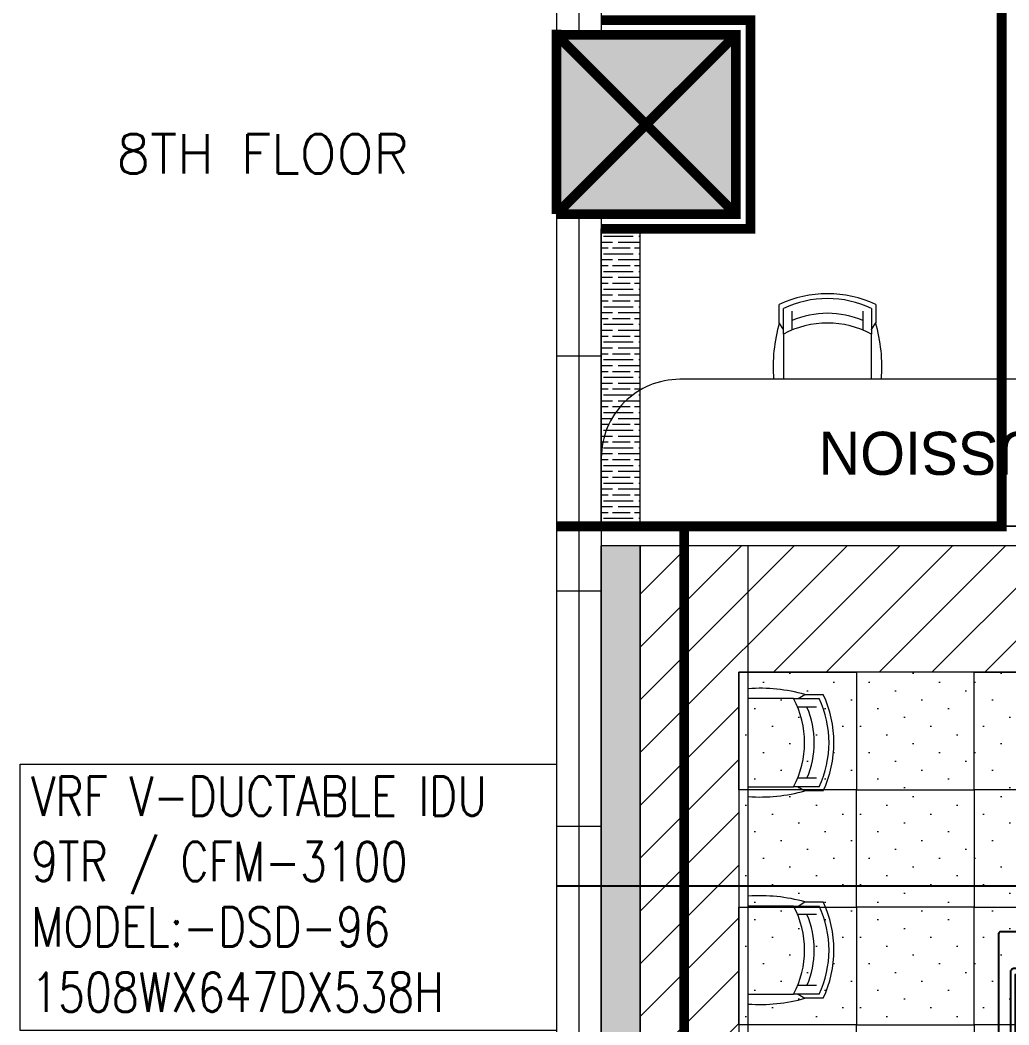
# Model space of a CAD drawing. Header units: millimetres. Extents: x -81374 to 485233, y -39075 to 157313.
# Drawn here: x 23776 to 28821, y 17379 to 22506 of the extents above; entities that cross this region are included whole.
import ezdxf
from ezdxf.enums import TextEntityAlignment as Align

# ---------------------------------------------------------------- set-up
doc = ezdxf.new("R2010")
doc.units = ezdxf.units.MM
doc.linetypes.add('CENTER', pattern=[2, 1.25, -0.25, 0.25, -0.25])
doc.linetypes.add('HIDDEN', pattern=[0.375, 0.25, -0.125])
for name, color, linetype in [('AC-RA-DIFFUSER', 6, 'Continuous'), ('ceilings', 253, 'Continuous'), ('CEN', 252, 'CENTER'), ('Hatch 01_UC', 7, 'Continuous'), ('M-HVAC ELLIPTICAL DUCT', 6, 'Continuous'), ('M-HVAC-TEXT', 7, 'Continuous')]:
    doc.layers.add(name, color=color, linetype=linetype)
doc.layers.add('ceiling', color=7, linetype='Continuous', lineweight=5, true_color=0x560d91)
for name, color, linetype, lineweight in [('G-IMPT', 8, 'Continuous', 5), ('ID-MODULAR', 44, 'Continuous', 9), ('M-HVAC-EQUIP TEXT', 230, 'Continuous', 0), ('VRF -COPPER PIPE', 4, 'Continuous', 9)]:
    doc.layers.add(name, color=color, linetype=linetype, lineweight=lineweight)
doc.styles.add('Herbalife_Third Floor - Furniture Layout - 210201$0$CG', font='GOTHIC.TTF')
doc.styles.add('HVAC TEXT', font='Romans.shx', dxfattribs={"width": 0.8, "height": 100})
doc.styles.add('R', font='romans.shx')
doc.styles.get("Standard").update_dxf_attribs({"font": 'arial.ttf'})
doc.dimstyles.new('HVAC DIM', dxfattribs={"dimtxt": 100, "dimasz": 200, "dimexe": 50, "dimexo": 50, "dimgap": 50, "dimtad": 1, "dimtoh": 1, "dimdec": 0, "dimzin": 0, "dimdsep": 46, "dimtxsty": 'HVAC TEXT', "dimcen": 50, "dimclrd": 7, "dimclre": 7, "dimclrt": 7, "dimadec": 0, "dimazin": 0, "dimtfac": 1, "dimtdec": 0, "dimtofl": 0, "dimtmove": 0, "dimatfit": 3, "dimfxl": 1, "dimtolj": 1, "dimtzin": 0, "dimarcsym": 0})
pattern_1 = [(360, (64268.33, 46750.31), (-4e-14, -90), [150, -30]), (360, (64238.33, 46720.31), (-4e-14, -90), [90, -22.5, 45, -22.5]), (360, (64193.33, 46690.31), (-4e-14, -90), [150, -30])]

# ---------------------------------------------------------------- blocks, each defined once
blk = doc.blocks.new('ng')
at = {"layer": 'CEN', "color": 9, "linetype": 'Continuous', "lineweight": 0, "true_color": 0xc7c8ca}
for p, q in [((58983.3, 17928.1), (59898.3, 17928.1)), ((58983.3, 17013.1), (58983.3, 17928.1)), ((58983.3, 17013.1), (59898.3, 17928.1)), ((59898.3, 17013.1), (58983.3, 17928.1)), ((59898.3, 17928.1), (58983.3, 17928.1)), ((58983.3, 17928.1), (58983.3, 17013.1)), ((59898.3, 17013.1), (58983.3, 17928.1)), ((58983.3, 17013.1), (59898.3, 17928.1)), ((59898.3, 17928.1), (59898.3, 17013.1)), ((59898.3, 17013.1), (58983.3, 17013.1)), ((58983.3, 17013.1), (59898.3, 17013.1)), ((59898.3, 16987.7), (59898.3, 17013.1))]:
    blk.add_line(p, q, dxfattribs=at)
at = {"layer": 'CEN', "color": 9, "linetype": 'HIDDEN', "lineweight": 0, "ltscale": 1500, "true_color": 0xc7c8ca}
for points in [[(59247.1, 25472.8), (59247.1, 19521.3)], [(59897.1, 15421.3), (57627.2, 15421.3), (57627.2, 19521.3), (59897.2, 19521.3)]]:
    blk.add_lwpolyline(points, dxfattribs=at)
at = {"layer": 'CEN', "color": 9, "linetype": 'Continuous', "lineweight": 0, "true_color": 0xc7c8ca}
for points in [[(59669.6, 18003.1), (58908.3, 18003.1), (58908.3, 16938.1), (59669.6, 16938.1)], [(59669.6, 17928.1), (58983.3, 17928.1), (58983.3, 17013.1), (59669.6, 17013.1)]]:
    blk.add_lwpolyline(points, dxfattribs=at)
blk = doc.blocks.new('floor plan 1')
at = {"layer": 'G-IMPT', "ltscale": 500}
h = blk.add_hatch(color=8, dxfattribs=at)
h.dxf.hatch_style = 1
h.paths.add_polyline_path([(30743, -60591.5), (31658, -60591.5), (31658, -61506.5), (30743, -61506.5)])
at = {"layer": 'G-IMPT', "color": 55, "linetype": 'Continuous', "true_color": 0xb49f4b}
for p, q in [((31429.2, -60591.5), (31429.2, -51466.9)), ((31658, -60591.5), (31658, -51466.9)), ((31429.2, -70554.8), (31429.2, -61506.5)), ((31658, -70554.8), (31658, -61506.5))]:
    blk.add_line(p, q, dxfattribs=at)
at = {"layer": 'G-IMPT', "linetype": 'Continuous'}
for p, q in [((31543.6, -60591.5), (31543.6, -51466.9)), ((31429.2, -57466.9), (31658, -57466.9)), ((31429.2, -58666.9), (31658, -58666.9)), ((31429.2, -59866.9), (31658, -59866.9)), ((31543.6, -70554.8), (31543.6, -61506.5))]:
    blk.add_line(p, q, dxfattribs=at)
at = {"layer": 'G-IMPT', "color": 8, "ltscale": 500}
for p, q in [((30679.2, -51541.9), (30679.2, -58898.4)), ((30297.1, -56589.6), (30390.2, -56589.6)), ((30424.5, -56610.8), (30390.2, -56589.6)), ((30317.4, -56610.8), (30448.1, -56610.8)), ((30426.2, -56610.8), (30424.5, -56610.8)), ((30679.2, -56610.8), (30448.1, -56610.8)), ((30448.1, -57060.4), (30317.4, -57060.4)), ((30424.5, -57060.4), (30390.2, -57081.6)), ((30426.2, -57060.4), (30424.5, -57060.4)), ((30448.1, -57060.4), (30679.2, -57060.4)), ((30390.2, -57081.6), (30297.1, -57081.6)), ((30297.1, -57648.2), (30390.2, -57648.2)), ((30317.4, -57669.4), (30448.1, -57669.4)), ((30424.5, -57669.4), (30390.2, -57648.2)), ((30426.2, -57669.4), (30424.5, -57669.4)), ((30679.2, -57669.4), (30448.1, -57669.4)), ((30390.2, -58140.2), (30297.1, -58140.2)), ((30448.1, -58119), (30317.4, -58119)), ((30424.5, -58119), (30390.2, -58140.2)), ((30426.2, -58119), (30424.5, -58119)), ((30448.1, -58119), (30679.2, -58119)), ((26623.8, -58898.4), (31429.2, -58898.4)), ((26523.8, -58998.4), (31429.2, -58998.4)), ((30633.6, -58998.4), (26523.8, -58998.4)), ((31429.2, -59348.4), (31429.2, -58998.4)), ((26923.8, -59748.4), (31029.2, -59748.4)), ((30050.4, -59748.4), (30050.4, -59979.5)), ((30500, -59979.5), (30500, -59748.4)), ((30050.4, -60110.2), (30050.4, -59979.5)), ((30500, -59979.5), (30500, -60110.2)), ((30050.4, -60003.2), (30029.2, -60037.4)), ((30029.2, -60130.5), (30029.2, -60037.4)), ((30050.4, -60001.4), (30050.4, -60003.2)), ((30500, -60001.4), (30500, -60003.2)), ((30500, -60003.2), (30521.2, -60037.4)), ((30521.2, -60037.4), (30521.2, -60130.5))]:
    blk.add_line(p, q, dxfattribs=at)
at = {"layer": 'G-IMPT', "color": 8, "ltscale": 500, "extrusion": (0, 0, -1)}
for p, q in [((30331.3, -56654.5), (30427.7, -56654.5)), ((30331.3, -57016.6), (30427.7, -57016.6)), ((30331.3, -57713.2), (30427.7, -57713.2)), ((30331.3, -58075.3), (30427.7, -58075.3)), ((30094.2, -60096.3), (30094.2, -59999.9)), ((30456.3, -60096.3), (30456.3, -59999.9))]:
    blk.add_line(p, q, dxfattribs=at)
at = {"layer": 'G-IMPT', "color": 8, "ltscale": 500}
blk.add_arc((31029.2, -59348.4), 400, 270, 0, dxfattribs=at)
for centre, major_axis, start_param, end_param in [((30617.6, -57396.7), (838.5, 0), 1.49727, 1.845387), ((30823.2, -56835.6), (580.8, 0), 2.704257, 3.578932), ((30798.3, -56835.6), (-530.9, 0), -0.437348, 0.437328), ((30798.3, -56835.6), (-455.9, 0), -0.408385, 0.408365), ((30873.2, -56835.6), (480.9, 0), 2.65511, 3.628104), ((30617.6, -56274.4), (838.5, 0), 4.437818, 4.785935), ((30617.6, -58455.4), (838.5, 0), 1.49727, 1.845387), ((30823.2, -57894.2), (580.8, 0), 2.704257, 3.578932), ((30798.3, -57894.2), (-530.9, 0), -0.437348, 0.437328), ((30873.2, -57894.2), (480.9, 0), 2.65511, 3.628104), ((30798.3, -57894.2), (-455.9, 0), -0.408385, 0.408365), ((30617.6, -57333.1), (838.5, 0), 4.437818, 4.785935), ((30836.4, -59810), (0, 838.5), 1.49727, 1.845387), ((29714.1, -59810), (0, 838.5), 4.437818, 4.785935), ((30275.2, -59554.4), (0, 480.9), 2.65511, 3.628104), ((30275.2, -59629.3), (0, -455.9), -0.408385, 0.408365), ((30275.2, -59604.4), (0, 580.8), 2.704257, 3.578932), ((30275.2, -59629.3), (0, -530.9), -0.437348, 0.437328)]:
    blk.add_ellipse(centre, major_axis=major_axis, ratio=1, start_param=start_param, end_param=end_param, dxfattribs=at)
at = {"layer": 'CEN', "linetype": 'Continuous'}
blk.add_blockref('ng', (-28240.4, -78519.6), dxfattribs=at)
at = {"layer": 'G-IMPT', "color": 8, "ltscale": 500, "style": 'Herbalife_Third Floor - Furniture Layout - 210201$0$CG'}
blk.add_text('HIGH DISCUSSION', height=220, dxfattribs=at).set_placement((27673.1, -59481))
at = {"layer": 'G-IMPT', "color": 8, "ltscale": 500}
for rotation, p in [(359.9992, (39680.6, -4989.6, 0)), (359.9992, (35886.7, -10139.3, 0)), (270.0008, (28873.3, -20643.5, 0)), (359.9992, (11975.3, -26935.4, 0)), (359.9992, (15267.6, -26935.4, 0)), (359.9992, (26686.3, -26987.7, 0)), (270.0008, (15861.1, -28615, 0)), (89.9992, (23697.8, -33300.6, 0)), (89.9992, (23597.9, -35337.7, 0)), (89.9992, (23597.9, -37388.3, 0)), (359.9992, (13750.4, -37781.5, 0)), (89.9992, (23697.8, -40746.8, 0)), (89.9992, (23597.8, -44302.5, 0)), (89.9992, (23597.8, -46399.1, 0)), (89.9992, (23697.8, -48339.8, 0)), (89.9992, (23697.8, -54280, 0)), (359.9992, (27418.1, -55702.4, 0)), (89.9992, (9671.9, -65856.5, 0)), (359.9992, (4684.1, -67403.4, 0)), (359.9992, (8737.2, -67403.4, 0))]:
    blk.add_attdef('PARTITIONTYPE', text='', height=200, rotation=rotation, dxfattribs=at).set_placement(p, align=Align.MIDDLE_CENTER)
blk = doc.blocks.new('GRID')
at = {"layer": 'ceilings', "lineweight": 5, "transparency": 33554597}
h = blk.add_hatch(dxfattribs=at)
h.set_pattern_fill('DOTS', color=8, scale=80, angle=45)
h.paths.add_polyline_path([(56229.9, 61282.6), (56229.9, 61882.6), (56829.9, 61882.6), (56829.9, 61282.6)])
at = {"layer": 'ceilings', "color": 8, "lineweight": 5}
blk.add_lwpolyline([(56229.9, 61282.6), (56229.9, 61882.6), (56829.9, 61882.6), (56829.9, 61282.6)], close=True, dxfattribs=at)
blk = doc.blocks.new('DLC - All Capacities')
at = {"color": 62}
for p, q in [((286.9, 360), (-286.9, 360)), ((270.9, 365), (-270.9, 365)), ((265.1, 370), (-265.1, 370)), ((261.5, 375), (-261.5, 375)), ((259.2, 380), (-259.2, 380)), ((257.5, 385), (-257.9, 385)), ((257.5, 390), (-257.5, 390)), ((-390, 257.5), (-390, -257.5)), ((-385, 257.5), (-385, -257.9)), ((-380, 259.2), (-380, -259.2)), ((-375, 261.5), (-375, -261.5)), ((-370, 265.1), (-370, -265.1)), ((-365, 270.9), (-365, -270.9)), ((-360, 286.9), (-360, -286.9)), ((360, -286.9), (360, 286.9)), ((365, -270.9), (365, 270.9)), ((370, -265.1), (370, 265.1)), ((375, -261.5), (375, 261.5)), ((380, -259.2), (380, 259.2)), ((385, -257.5), (385, 257.9)), ((390, -257.5), (390, 257.5)), ((-286.9, -360), (286.9, -360)), ((-270.9, -365), (270.9, -365)), ((-265.1, -370), (265.1, -370)), ((-261.5, -375), (261.5, -375)), ((-259.2, -380), (259.2, -380)), ((-257.5, -385), (257.9, -385)), ((-257.5, -390), (257.5, -390))]:
    blk.add_line(p, q, dxfattribs=at)
at = {"color": 4}
for p, q in [((-277.5, -279.9), (-277.5, 279.9)), ((-274.5, -282.2), (-274.5, 282.2))]:
    blk.add_line(p, q, dxfattribs=at)
for points in [[(-465, -475), (465, -475, 0.414214), (475, -465), (475, 465, 0.414214), (465, 475), (-465, 475, 0.414214), (-475, 465), (-475, -465, 0.414214)], [(-287.5, 395), (-287.5, 365, 0.414214), (-267.5, 345), (267.5, 345, 0.414214), (287.5, 365), (287.5, 395, 0.414214), (267.5, 415), (-267.5, 415, 0.414214)], [(-395, -287.5), (-365, -287.5, 0.414214), (-345, -267.5), (-345, 267.5, 0.414214), (-365, 287.5), (-395, 287.5, 0.414214), (-415, 267.5), (-415, -267.5, 0.414214)], [(-257.5, -287.5), (257.5, -287.5, 0.414214), (287.5, -257.5), (287.5, 257.5, 0.414214), (257.5, 287.5), (-257.5, 287.5, 0.414214), (-287.5, 257.5), (-287.5, -257.5, 0.414214)], [(395, 287.5), (365, 287.5, 0.414214), (345, 267.5), (345, -267.5, 0.414214), (365, -287.5), (395, -287.5, 0.414214), (415, -267.5), (415, 267.5, 0.414214)], [(287.5, -395), (287.5, -365, 0.414214), (267.5, -345), (-267.5, -345, 0.414214), (-287.5, -365), (-287.5, -395, 0.414214), (-267.5, -415), (267.5, -415, 0.414214)]]:
    blk.add_lwpolyline(points, format="xyb", close=True, dxfattribs=at)
for points in [[(-277.5, -279.9), (-277.5, 279.9)], [(-274.5, 282.2), (-274.5, -282.2)], [(-267.5, -285.8), (-267.5, 285.8)], [(-264.5, 286.7), (-264.5, -286.7)], [(262.5, -287.1), (262.5, 287.1)], [(265.5, 286.4), (265.5, -286.4)], [(272.5, -283.5), (272.5, 283.5)], [(275.5, 281.5), (275.5, -281.5)]]:
    blk.add_lwpolyline(points, dxfattribs=at)
for points in [[(-257.5, 287.5), (-254.5, 287.5), (-254.5, -287.5), (-257.5, -287.5)], [(-247.5, 287.5), (-244.5, 287.5), (-244.5, -287.5), (-247.5, -287.5)], [(-237.5, 287.5), (-234.5, 287.5), (-234.5, -287.5), (-237.5, -287.5)], [(-227.5, 287.5), (-224.5, 287.5), (-224.5, -287.5), (-227.5, -287.5)], [(-217.5, 287.5), (-214.5, 287.5), (-214.5, -287.5), (-217.5, -287.5)], [(-207.5, 287.5), (-204.5, 287.5), (-204.5, -287.5), (-207.5, -287.5)], [(-197.5, 287.5), (-194.5, 287.5), (-194.5, -287.5), (-197.5, -287.5)], [(-187.5, 287.5), (-184.5, 287.5), (-184.5, -287.5), (-187.5, -287.5)], [(-177.5, 287.5), (-174.5, 287.5), (-174.5, -287.5), (-177.5, -287.5)], [(-167.5, 287.5), (-164.5, 287.5), (-164.5, -287.5), (-167.5, -287.5)], [(-157.5, 287.5), (-154.5, 287.5), (-154.5, -287.5), (-157.5, -287.5)], [(-147.5, 287.5), (-144.5, 287.5), (-144.5, -287.5), (-147.5, -287.5)], [(-137.5, 287.5), (-134.5, 287.5), (-134.5, -287.5), (-137.5, -287.5)], [(-127.5, 287.5), (-124.5, 287.5), (-124.5, -287.5), (-127.5, -287.5)], [(-117.5, 287.5), (-114.5, 287.5), (-114.5, -287.5), (-117.5, -287.5)], [(-107.5, 287.5), (-104.5, 287.5), (-104.5, -287.5), (-107.5, -287.5)], [(-97.5, 287.5), (-94.5, 287.5), (-94.5, -287.5), (-97.5, -287.5)], [(-87.5, 287.5), (-84.5, 287.5), (-84.5, -287.5), (-87.5, -287.5)], [(-77.5, 287.5), (-74.5, 287.5), (-74.5, -287.5), (-77.5, -287.5)], [(-67.5, 287.5), (-64.5, 287.5), (-64.5, -287.5), (-67.5, -287.5)], [(-57.5, 287.5), (-54.5, 287.5), (-54.5, -287.5), (-57.5, -287.5)], [(-47.5, 287.5), (-44.5, 287.5), (-44.5, -287.5), (-47.5, -287.5)], [(-37.5, 287.5), (-34.5, 287.5), (-34.5, -287.5), (-37.5, -287.5)], [(-27.5, 287.5), (-24.5, 287.5), (-24.5, -287.5), (-27.5, -287.5)], [(-17.5, 287.5), (-14.5, 287.5), (-14.5, -287.5), (-17.5, -287.5)], [(-7.5, 287.5), (-4.5, 287.5), (-4.5, -287.5), (-7.5, -287.5)], [(2.5, 287.5), (5.5, 287.5), (5.5, -287.5), (2.5, -287.5)], [(12.5, 287.5), (15.5, 287.5), (15.5, -287.5), (12.5, -287.5)], [(22.5, 287.5), (25.5, 287.5), (25.5, -287.5), (22.5, -287.5)], [(32.5, 287.5), (35.5, 287.5), (35.5, -287.5), (32.5, -287.5)], [(42.5, 287.5), (45.5, 287.5), (45.5, -287.5), (42.5, -287.5)], [(52.5, 287.5), (55.5, 287.5), (55.5, -287.5), (52.5, -287.5)], [(62.5, 287.5), (65.5, 287.5), (65.5, -287.5), (62.5, -287.5)], [(72.5, 287.5), (75.5, 287.5), (75.5, -287.5), (72.5, -287.5)], [(82.5, 287.5), (85.5, 287.5), (85.5, -287.5), (82.5, -287.5)], [(92.5, 287.5), (95.5, 287.5), (95.5, -287.5), (92.5, -287.5)], [(102.5, 287.5), (105.5, 287.5), (105.5, -287.5), (102.5, -287.5)], [(112.5, 287.5), (115.5, 287.5), (115.5, -287.5), (112.5, -287.5)], [(122.5, 287.5), (125.5, 287.5), (125.5, -287.5), (122.5, -287.5)], [(132.5, 287.5), (135.5, 287.5), (135.5, -287.5), (132.5, -287.5)], [(142.5, 287.5), (145.5, 287.5), (145.5, -287.5), (142.5, -287.5)], [(152.5, 287.5), (155.5, 287.5), (155.5, -287.5), (152.5, -287.5)], [(162.5, 287.5), (165.5, 287.5), (165.5, -287.5), (162.5, -287.5)], [(172.5, 287.5), (175.5, 287.5), (175.5, -287.5), (172.5, -287.5)], [(182.5, 287.5), (185.5, 287.5), (185.5, -287.5), (182.5, -287.5)], [(192.5, 287.5), (195.5, 287.5), (195.5, -287.5), (192.5, -287.5)], [(202.5, 287.5), (205.5, 287.5), (205.5, -287.5), (202.5, -287.5)], [(212.5, 287.5), (215.5, 287.5), (215.5, -287.5), (212.5, -287.5)], [(222.5, 287.5), (225.5, 287.5), (225.5, -287.5), (222.5, -287.5)], [(232.5, 287.5), (235.5, 287.5), (235.5, -287.5), (232.5, -287.5)], [(242.5, 287.5), (245.5, 287.5), (245.5, -287.5), (242.5, -287.5)], [(252.5, 287.5), (255.5, 287.5), (255.5, -287.5), (252.5, -287.5)]]:
    blk.add_lwpolyline(points, close=True, dxfattribs=at)
at = {"color": 62}
for centre, start, end in [((-287.5, 390), 271.213, 0.0128), ((287.5, 390), 179.9872, 268.787), ((-390, 287.5), 269.9872, 358.787), ((390, 287.5), 181.213, 270.0128), ((-390, -287.5), 1.213, 90.0128), ((390, -287.5), 89.9872, 178.787), ((-287.5, -390), 359.9872, 88.787), ((287.5, -390), 91.213, 180.0128)]:
    blk.add_arc(centre, 30, start, end, dxfattribs=at)

msp = doc.modelspace()

# ---------------------------------------------------------------- hatches: boundary and pattern name
at = {"layer": 'Hatch 01_UC', "linetype": 'Continuous', "lineweight": 0, "transparency": 33554597}
h = msp.add_hatch(dxfattribs=at)
h.set_pattern_fill('GOST_WOOD', color=8, scale=15, angle=270)
h.set_pattern_definition([(360, (64268.33, 52063.61), (-4e-14, -90), [150, -30]), (360, (64238.33, 52033.61), (-4e-14, -90), [90, -22.5, 45, -22.5]), (360, (64193.33, 52003.61), (-4e-14, -90), [150, -30])])
h.paths.add_polyline_path([(26740, 19923), (26940, 19923), (26940, 21441.1), (26740, 21441.1)])
h = msp.add_hatch(dxfattribs=at)
h.set_pattern_fill('GOST_WOOD', color=8, scale=15, angle=270)
h.set_pattern_definition(pattern_1)
h.paths.add_polyline_path([(26740, 12466.5), (26940, 12466.5), (26940, 19823), (26740, 19823)])
h = msp.add_hatch(dxfattribs=at)
h.set_pattern_fill('GOST_WOOD', color=8, scale=15, angle=270)
h.set_pattern_definition(pattern_1)
h.paths.add_polyline_path([(26740, 12466.5), (26940, 12466.5), (26940, 19823), (26740, 19823)])
h = msp.add_hatch(dxfattribs=at)
h.set_pattern_fill('ANSI31', color=8, scale=60, angle=180)
h.set_pattern_definition([(225, (86411.17, 39444.27), (134.70384, -134.70384), [])])
h.paths.add_polyline_path([(34652, 11934), (34652, 13404), (31547, 13404), (31547, 19823), (26940, 19823), (26940, 12466.5), (27274.1, 12466.5), (27274.1, 11934), (31547, 11934), (31547, 12554), (31647, 12554), (31647, 11934)])
h.paths.add_polyline_path([(31043.5, 19178.5), (27443.5, 19178.5), (27443.5, 12578.5), (31043.5, 12578.5)], flags=16)

# ---------------------------------------------------------------- linework, layer by layer
at = {"layer": 'ceiling', "color": 8, "linetype": 'Continuous'}
msp.add_lwpolyline([(34652, 11934), (34652, 13404), (31547, 13404), (31547, 19823), (26940, 19823), (26940, 12466.5), (27274.1, 12466.5), (27274.1, 11934), (31547, 11934), (31547, 12554), (31647, 12554), (31647, 11934), (34652, 11934)], dxfattribs=at)
msp.add_lwpolyline([(31043.5, 19178.5), (27443.5, 19178.5), (27443.5, 12578.5), (31043.5, 12578.5)], close=True, dxfattribs=at)
at = {"layer": 'CEN', "color": 11, "linetype": 'HIDDEN', "lineweight": 0, "ltscale": 1500, "const_width": 50}
for points in [[(26514, 24023), (28784, 24023), (28784, 19923), (26514, 19923)], [(27164.1, 13971.5), (27164.1, 19923)]]:
    msp.add_lwpolyline(points, dxfattribs=at)
at = {"layer": 'CEN', "color": 11, "linetype": 'Continuous', "lineweight": 0, "const_width": 50}
for points in [[(26741.6, 21441.1), (27502.8, 21441.1), (27502.8, 22506.1), (26741.6, 22506.1)], [(26512.8, 22456.5), (26512.8, 22431.1)], [(27427.8, 22431.1), (26512.8, 21516.1)], [(26512.8, 22431.1), (27427.8, 21516.1)], [(27427.8, 22431.1), (26512.8, 22431.1)], [(26512.8, 22431.1), (27427.8, 21516.1)], [(27427.8, 22431.1), (26512.8, 21516.1)], [(26512.8, 22431.1), (27427.8, 22431.1)], [(26512.8, 21516.1), (26512.8, 22431.1)], [(26741.6, 21516.1), (27427.8, 21516.1), (27427.8, 22431.1), (26741.6, 22431.1)], [(27427.8, 21516.1), (27427.8, 22431.1)], [(27427.8, 22431.1), (27427.8, 21516.1)], [(26512.8, 21516.1), (27427.8, 21516.1)], [(27427.8, 21516.1), (26512.8, 21516.1)]]:
    msp.add_lwpolyline(points, dxfattribs=at)
at = {"layer": 'ID-MODULAR', "color": 45, "linetype": 'Continuous'}
for points in [[(26740, 19923), (26940, 19923), (26940, 21441.1), (26740, 21441.1)], [(26740, 12466.5), (26940, 12466.5), (26940, 19823), (26740, 19823)], [(26740, 12466.5), (26940, 12466.5), (26940, 19823), (26740, 19823)]]:
    msp.add_lwpolyline(points, close=True, dxfattribs=at)
at = {"layer": 'VRF -COPPER PIPE', "color": 0}
msp.add_lwpolyline([(23776.2, 18708.9), (26512.8, 18708.9), (26512.8, 17350.7), (23776.2, 17350.7)], close=True, dxfattribs=at)

# ---------------------------------------------------------------- block references
at = {"linetype": 'Continuous', "rotation": 180}
msp.add_blockref('floor plan 1', (58170.8, -39075.4), dxfattribs=at)
at = {"layer": 'AC-RA-DIFFUSER', "rotation": 360}
msp.add_blockref('DLC - All Capacities', (29243.5, 17378.8), dxfattribs=at)
msp.add_blockref('DLC - All Capacities', (29243.5, 17378.8), dxfattribs=at)
at = {"layer": 'ceilings'}
for p, rotation in [((-33839.1, 75408.4), 270), ((-32639.1, 75408.4), 270), ((89926.1, -38251.3), 89.99999999999999), ((-33839.1, 74208.4), 270), ((-32639.1, 74208.4), 270), ((89926.1, -39451.3), 89.99999999999999)]:
    msp.add_blockref('GRID', p, dxfattribs=dict(at, rotation=rotation))
at = {"layer": 'ceilings', "xscale": -1}
for p, rotation in [((89926.1, 75408.4), 89.99999999999987), ((-33839.1, -38251.3), 269.9999999999999), ((-32639.1, -38251.3), 269.9999999999999), ((89926.1, 74208.4), 89.99999999999987)]:
    msp.add_blockref('GRID', p, dxfattribs=dict(at, rotation=rotation))

# ---------------------------------------------------------------- texts
at = {"layer": 'M-HVAC-EQUIP TEXT', "color": 0, "insert": (23833.1, 18645.5), "char_height": 200, "width": 2764.508, "attachment_point": 1, "style": 'HVAC TEXT'}
msp.add_mtext('{\\H0.99999x;VRF V-DUCTABLE IDU\\P9TR / CFM-3100\\PMODEL:-DSD-96\\P1508WX647DX538H}', dxfattribs=at)
at = {"layer": 'M-HVAC-TEXT', "color": 7, "insert": (25014.1, 21923.6), "char_height": 200, "width": 13359.771, "attachment_point": 2, "style": 'R'}
msp.add_mtext('8TH FLOOR', dxfattribs=at)

# ---------------------------------------------------------------- leaders
at = {"layer": 'M-HVAC ELLIPTICAL DUCT', "linetype": 'Continuous'}
msp.add_leader([(32543.8, 18086.3, 0), (26512.8, 18086.3, 0)], dimstyle='HVAC DIM', dxfattribs=at)

doc.saveas('drawing.dxf')
